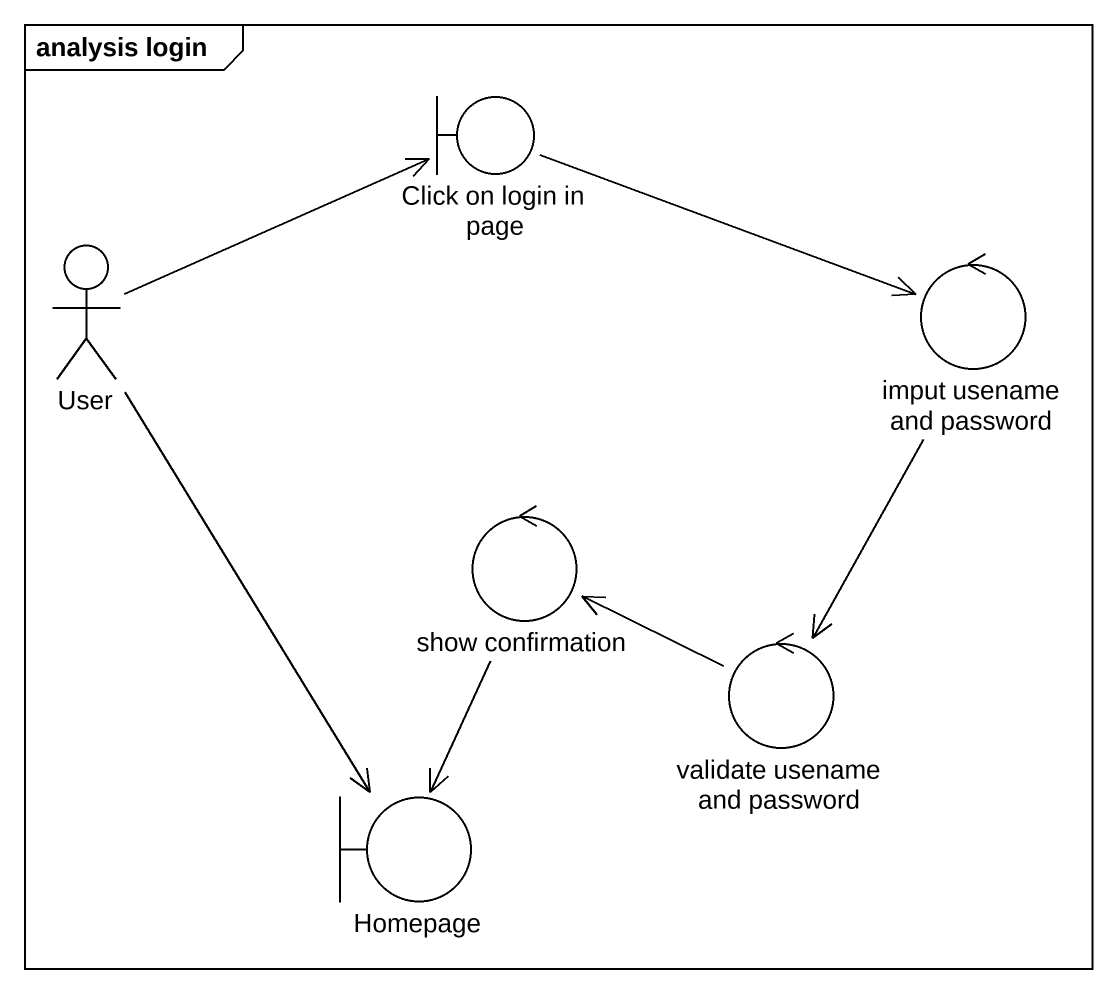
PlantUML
@startuml
mainframe analysis login
boundary "Click on login in page" as Click_on_login_in_page
actor User
control "imput usename and password" as imput_usename_and_password
control "show confirmation" as show_confirmation
control "validate usename and password" as validate_usename_and
boundary Homepage
Click_on_login_in_page -right-> imput_usename_and_password
User -right-> Click_on_login_in_page
User --> Homepage
imput_usename_and_password --> validate_usename_and
show_confirmation --> Homepage
validate_usename_and -left-> show_confirmation
@enduml
